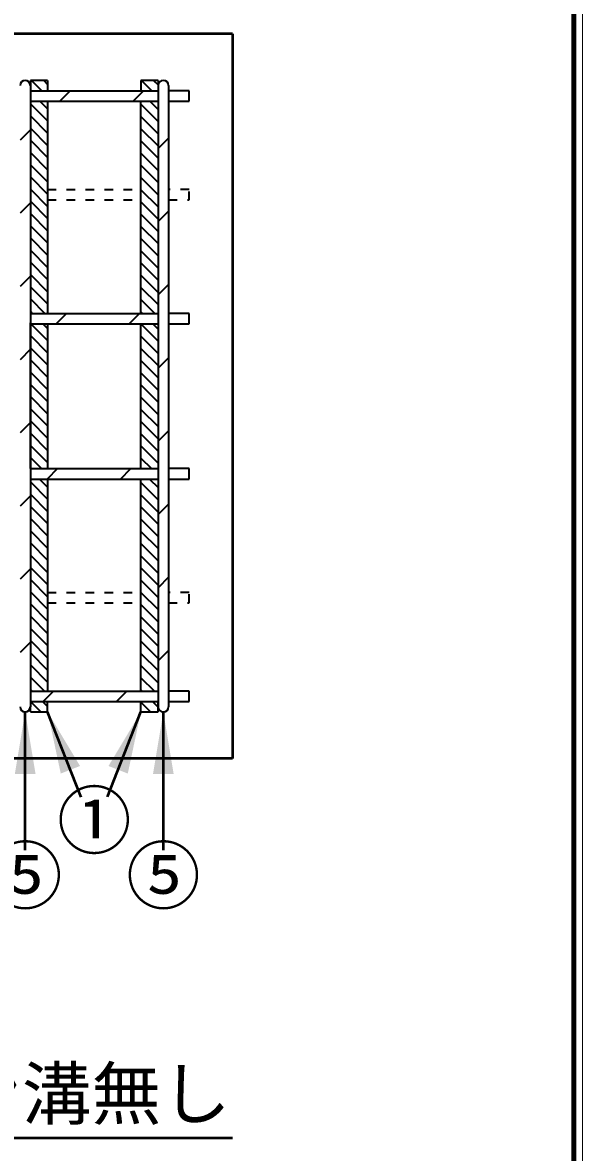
# Model space of a CAD drawing. Units: millimetres, scale not verified. Extents: x 100 to 4105, y 100 to 2870.
# Drawn here: x 3781 to 4105, y 1844 to 2499 of the extents above; entities that cross this region are included whole.
import ezdxf
from ezdxf.enums import TextEntityAlignment as Align

# ---------------------------------------------------------------- set-up
doc = ezdxf.new("R2010")
doc.units = ezdxf.units.MM
doc.header["$LTSCALE"] = 5
doc.linetypes.add('USER1', pattern=[2.2, 1, -1.2])
doc.layers.add('V-nasSTD', color=7, linetype='Continuous', lineweight=35)
doc.styles.add('ＭＳ ゴシック', font='')
doc.styles.get('ＭＳ ゴシック').set_extended_font_data('MS Gothic')

msp = doc.modelspace()

# ---------------------------------------------------------------- hatches: boundary and pattern name
at = {"layer": 'V-nasSTD'}
for points in [[(3788.325, 2063.709), (3782.325, 2099.709), (3776.325, 2063.709)], [(3808.497, 2066.205), (3802.913, 2064.01), (3795.325, 2099.709), (3814.081, 2068.4)], [(3830.57, 2068.4), (3849.325, 2099.709), (3841.738, 2064.01), (3836.154, 2066.205)], [(3868.325, 2063.709), (3862.325, 2099.709), (3856.325, 2063.709)]]:
    msp.add_hatch(color=256, dxfattribs=at).paths.add_polyline_path(points)

# ---------------------------------------------------------------- linework, layer by layer
at = {"layer": 'V-nasSTD', "lineweight": 100}
msp.add_line((4100, 105), (4100, 2865), dxfattribs=at)
at = {"layer": 'V-nasSTD', "lineweight": 50}
for p, q in [((3902.325, 2492.709), (1902.325, 2492.709)), ((3902.325, 2492.709), (3902.325, 2072.709)), ((3782.325, 2019.709), (3782.325, 2099.709)), ((3814.731, 2050.346), (3795.325, 2099.709)), ((3829.966, 2050.463), (3849.325, 2099.709)), ((3862.325, 2019.709), (3862.325, 2099.709)), ((3902.325, 2072.709), (1902.325, 2072.709)), ((3619.118, 1852.941), (3902.325, 1852.941))]:
    msp.add_line(p, q, dxfattribs=at)
at = {"layer": 'V-nasSTD'}
for p, q in [((3795.325, 2465.709), (3785.325, 2465.709)), ((3785.325, 2465.709), (3785.325, 2462.709)), ((3785.325, 2462.709), (3785.325, 2102.709)), ((3785.964, 2465.709), (3791.964, 2459.709)), ((3793.035, 2465.709), (3795.325, 2463.419)), ((3795.325, 2465.709), (3795.325, 2459.709)), ((3859.325, 2465.709), (3849.325, 2465.709)), ((3849.325, 2465.709), (3849.325, 2459.709)), ((3849.604, 2465.709), (3855.604, 2459.709)), ((3856.675, 2465.709), (3859.325, 2463.058)), ((3859.325, 2465.709), (3859.325, 2462.709)), ((3859.325, 2462.709), (3859.325, 2102.709)), ((3865.325, 2462.709), (3865.325, 2102.709)), ((3785.325, 2459.709), (3859.325, 2459.709)), ((3808.396, 2459.709), (3802.396, 2453.709)), ((3850.822, 2459.709), (3844.822, 2453.709)), ((3877.325, 2459.709), (3865.325, 2459.709)), ((3877.325, 2453.709), (3877.325, 2459.709)), ((3785.325, 2453.709), (3859.325, 2453.709)), ((3785.325, 2452.205), (3795.325, 2442.205)), ((3790.893, 2453.709), (3795.325, 2449.276)), ((3795.325, 2453.709), (3795.325, 2330.709)), ((3849.325, 2330.709), (3849.325, 2453.709)), ((3849.325, 2451.845), (3859.325, 2441.845)), ((3854.533, 2453.709), (3859.325, 2448.916)), ((3865.325, 2453.709), (3877.325, 2453.709)), ((3785.325, 2445.134), (3795.325, 2435.134)), ((3849.325, 2444.774), (3859.325, 2434.774)), ((3785.325, 2437.138), (3779.325, 2431.138)), ((3785.325, 2438.063), (3795.325, 2428.063)), ((3849.325, 2437.703), (3859.325, 2427.703)), ((3785.325, 2430.992), (3795.325, 2420.992)), ((3849.325, 2430.632), (3859.325, 2420.632)), ((3865.325, 2432.286), (3859.325, 2426.286)), ((3785.325, 2423.921), (3795.325, 2413.921)), ((3849.325, 2423.561), (3859.325, 2413.561)), ((3785.325, 2416.85), (3795.325, 2406.85)), ((3849.325, 2416.49), (3859.325, 2406.49)), ((3785.325, 2409.779), (3795.325, 2399.779)), ((3849.325, 2409.419), (3859.325, 2399.419)), ((3785.325, 2402.708), (3795.325, 2392.708)), ((3849.325, 2402.347), (3859.325, 2392.347)), ((3785.325, 2394.712), (3779.325, 2388.712)), ((3785.325, 2395.637), (3795.325, 2385.637)), ((3849.325, 2395.276), (3859.325, 2385.276)), ((3865.325, 2389.859), (3859.325, 2383.859)), ((3785.325, 2388.566), (3795.325, 2378.566)), ((3849.325, 2388.205), (3859.325, 2378.205)), ((3785.325, 2381.495), (3795.325, 2371.495)), ((3849.325, 2381.134), (3859.325, 2371.134)), ((3785.325, 2374.424), (3795.325, 2364.424)), ((3849.325, 2374.063), (3859.325, 2364.063)), ((3785.325, 2367.353), (3795.325, 2357.353)), ((3849.325, 2366.992), (3859.325, 2356.992)), ((3785.325, 2360.281), (3795.325, 2350.281)), ((3849.325, 2359.921), (3859.325, 2349.921)), ((3785.325, 2352.286), (3779.325, 2346.286)), ((3785.325, 2353.21), (3795.325, 2343.21)), ((3849.325, 2352.85), (3859.325, 2342.85)), ((3785.325, 2346.139), (3795.325, 2336.139)), ((3849.325, 2345.779), (3859.325, 2335.779)), ((3865.325, 2347.433), (3859.325, 2341.433)), ((3785.325, 2339.068), (3793.685, 2330.709)), ((3849.325, 2338.708), (3857.325, 2330.709)), ((3785.325, 2331.997), (3786.614, 2330.709)), ((3849.325, 2331.637), (3850.253, 2330.709)), ((3785.325, 2330.709), (3859.325, 2330.709)), ((3785.325, 2240.709), (3785.325, 2325.209)), ((3785.325, 2324.709), (3859.325, 2324.709)), ((3785.543, 2324.709), (3795.325, 2314.926)), ((3792.614, 2324.709), (3795.325, 2321.997)), ((3795.325, 2324.709), (3795.325, 2240.709)), ((3800.175, 2324.709), (3806.175, 2330.709)), ((3842.602, 2324.709), (3848.602, 2330.709)), ((3849.325, 2240.709), (3849.325, 2324.709)), ((3849.325, 2324.566), (3859.325, 2314.566)), ((3856.253, 2324.709), (3859.325, 2321.637)), ((3877.325, 2330.709), (3865.325, 2330.709)), ((3865.325, 2324.709), (3877.325, 2324.709)), ((3877.325, 2324.709), (3877.325, 2330.709)), ((3785.325, 2317.855), (3795.325, 2307.855)), ((3849.325, 2317.495), (3859.325, 2307.495)), ((3785.325, 2309.859), (3779.325, 2303.859)), ((3785.325, 2310.784), (3795.325, 2300.784)), ((3849.325, 2310.424), (3859.325, 2300.424)), ((3865.325, 2305.006), (3859.325, 2299.006)), ((3785.325, 2303.713), (3795.325, 2293.713)), ((3849.325, 2303.353), (3859.325, 2293.353)), ((3785.325, 2296.642), (3795.325, 2286.642)), ((3849.325, 2296.281), (3859.325, 2286.281)), ((3785.325, 2289.571), (3795.325, 2279.571)), ((3849.325, 2289.21), (3859.325, 2279.21)), ((3785.325, 2282.5), (3795.325, 2272.5)), ((3849.325, 2282.139), (3859.325, 2272.139)), ((3785.325, 2275.429), (3795.325, 2265.429)), ((3849.325, 2275.068), (3859.325, 2265.068)), ((3785.325, 2267.433), (3779.325, 2261.433)), ((3785.325, 2268.358), (3795.325, 2258.358)), ((3849.325, 2267.997), (3859.325, 2257.997)), ((3785.325, 2261.287), (3795.325, 2251.287)), ((3849.325, 2260.926), (3859.325, 2250.926)), ((3865.325, 2262.58), (3859.325, 2256.58)), ((3785.325, 2254.215), (3795.325, 2244.215)), ((3849.325, 2253.855), (3859.325, 2243.855)), ((3785.325, 2247.144), (3791.761, 2240.709)), ((3849.325, 2246.784), (3855.401, 2240.709)), ((3785.325, 2240.709), (3859.325, 2240.709)), ((3801.028, 2240.709), (3795.028, 2234.709)), ((3837.454, 2234.709), (3843.454, 2240.709)), ((3877.325, 2240.709), (3865.325, 2240.709)), ((3877.325, 2234.709), (3877.325, 2240.709)), ((3785.325, 2234.709), (3859.325, 2234.709)), ((3785.325, 2233.002), (3795.325, 2223.002)), ((3790.69, 2234.709), (3795.325, 2230.073)), ((3795.325, 2234.709), (3795.325, 2111.709)), ((3849.325, 2111.709), (3849.325, 2234.709)), ((3854.33, 2234.709), (3859.325, 2229.713)), ((3865.325, 2234.709), (3877.325, 2234.709)), ((3849.325, 2232.642), (3859.325, 2222.642)), ((3785.325, 2225.006), (3779.325, 2219.006)), ((3785.325, 2225.931), (3795.325, 2215.931)), ((3849.325, 2225.571), (3859.325, 2215.571)), ((3865.325, 2220.154), (3859.325, 2214.154)), ((3785.325, 2218.86), (3795.325, 2208.86)), ((3849.325, 2218.5), (3859.325, 2208.5)), ((3785.325, 2211.789), (3795.325, 2201.789)), ((3849.325, 2211.429), (3859.325, 2201.429)), ((3785.325, 2204.718), (3795.325, 2194.718)), ((3849.325, 2204.358), (3859.325, 2194.358)), ((3785.325, 2197.647), (3795.325, 2187.647)), ((3849.325, 2197.287), (3859.325, 2187.287)), ((3785.325, 2190.576), (3795.325, 2180.576)), ((3849.325, 2190.215), (3859.325, 2180.215)), ((3785.325, 2182.58), (3779.325, 2176.58)), ((3785.325, 2183.505), (3795.325, 2173.505)), ((3849.325, 2183.144), (3859.325, 2173.144)), ((3785.325, 2176.434), (3795.325, 2166.434)), ((3849.325, 2176.073), (3859.325, 2166.073)), ((3865.325, 2177.727), (3859.325, 2171.727)), ((3785.325, 2169.363), (3795.325, 2159.363)), ((3849.325, 2169.002), (3859.325, 2159.002)), ((3785.325, 2162.292), (3795.325, 2152.292)), ((3849.325, 2161.931), (3859.325, 2151.931)), ((3785.325, 2155.221), (3795.325, 2145.221)), ((3849.325, 2154.86), (3859.325, 2144.86)), ((3785.325, 2148.149), (3795.325, 2138.149)), ((3849.325, 2147.789), (3859.325, 2137.789)), ((3785.325, 2141.078), (3795.325, 2131.078)), ((3785.325, 2140.154), (3779.325, 2134.154)), ((3849.325, 2140.718), (3859.325, 2130.718)), ((3865.325, 2135.301), (3859.325, 2129.301)), ((3785.325, 2134.007), (3795.325, 2124.007)), ((3849.325, 2133.647), (3859.325, 2123.647)), ((3785.325, 2126.936), (3795.325, 2116.936)), ((3849.325, 2126.576), (3859.325, 2116.576)), ((3785.325, 2119.865), (3793.482, 2111.709)), ((3849.325, 2119.505), (3857.121, 2111.709)), ((3785.325, 2112.794), (3786.411, 2111.709)), ((3785.325, 2111.709), (3859.325, 2111.709)), ((3798.807, 2111.709), (3792.807, 2105.709)), ((3835.234, 2105.709), (3841.234, 2111.709)), ((3849.325, 2112.434), (3850.05, 2111.709)), ((3877.325, 2111.709), (3865.325, 2111.709)), ((3877.325, 2105.709), (3877.325, 2111.709)), ((3785.325, 2105.709), (3859.325, 2105.709)), ((3785.325, 2099.709), (3785.325, 2102.709)), ((3785.34, 2105.709), (3791.34, 2099.709)), ((3792.411, 2105.709), (3795.325, 2102.794)), ((3795.325, 2099.709), (3795.325, 2105.709)), ((3849.325, 2099.709), (3849.325, 2105.709)), ((3849.325, 2105.363), (3854.979, 2099.709)), ((3856.05, 2105.709), (3859.325, 2102.434)), ((3859.325, 2099.709), (3859.325, 2105.709)), ((3859.325, 2100.209), (3859.325, 2102.709)), ((3859.325, 2099.709), (3859.325, 2102.709)), ((3865.325, 2105.709), (3877.325, 2105.709)), ((3785.325, 2099.709), (3795.325, 2099.709)), ((3849.325, 2099.709), (3859.325, 2099.709))]:
    msp.add_line(p, q, dxfattribs=at)
at = {"layer": 'V-nasSTD', "linetype": 'USER1'}
for p, q in [((3795.325, 2402.421), (3849.325, 2402.421)), ((3795.325, 2396.421), (3849.325, 2396.421)), ((3877.325, 2402.421), (3865.325, 2402.421)), ((3865.325, 2396.421), (3877.325, 2396.421)), ((3877.325, 2396.421), (3877.325, 2402.421)), ((3795.325, 2168.997), (3849.325, 2168.997)), ((3877.325, 2168.997), (3865.325, 2168.997)), ((3877.325, 2162.997), (3877.325, 2168.997)), ((3795.325, 2162.997), (3849.325, 2162.997)), ((3865.325, 2162.997), (3877.325, 2162.997))]:
    msp.add_line(p, q, dxfattribs=at)
at = {"layer": 'V-nasSTD', "lineweight": 13}
msp.add_lwpolyline([(100, 100), (100, 2870), (4105, 2870), (4105, 100)], close=True, dxfattribs=at)
at = {"layer": 'V-nasSTD'}
for centre, start, end in [((3782.325, 2462.709), 0, 180), ((3862.325, 2462.709), 0, 180), ((3782.325, 2102.709), 180, 0), ((3862.325, 2102.709), 180, 0)]:
    msp.add_arc(centre, 3, start, end, dxfattribs=at)

# ---------------------------------------------------------------- texts
at = {"layer": 'V-nasSTD', "style": 'ＭＳ ゴシック'}
for s, height, p in [('①', 31.67, (3800.725, 2052.628)), ('⑤', 31.67, (3760.762, 2020.609)), ('⑤', 31.67, (3840.762, 2020.609)), ('パッキン溝無し', 29.56, (3619.118, 1893.261))]:
    msp.add_text(s, height=height, dxfattribs=at).set_placement(p, align=Align.TOP_LEFT)

doc.saveas('drawing.dxf')
